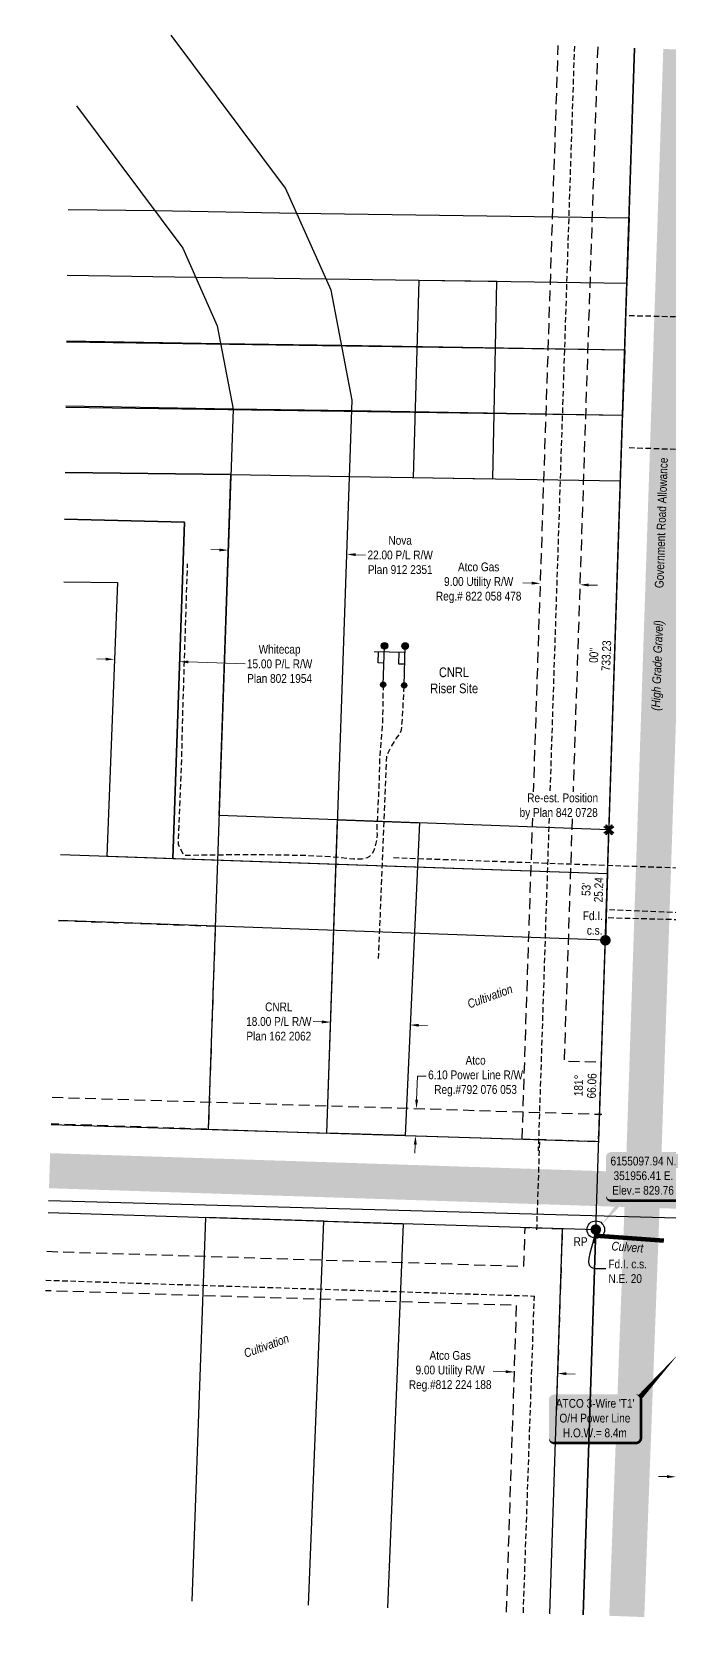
# Model space of a CAD drawing. Extents: x 348563 to 356787, y 6145683 to 6156014.
# Drawn here: x 351760 to 352487, y 6151493 to 6153320 of the extents above; entities that cross this region are included whole.
import ezdxf
from ezdxf.enums import TextEntityAlignment as Align

# ---------------------------------------------------------------- set-up
doc = ezdxf.new("R2010")
doc.units = 0
doc.header["$LTSCALE"] = 5
doc.header["$PDMODE"] = 34
doc.header["$PDSIZE"] = 0.03
for name, pattern in [('foc-ACCESSROAD', [3.75, 2.5, -1.25]), ('foc-FLOWLINE', [3.75, 2.5, -1.25]), ('UG_PIPE', [1.875, 1.25, -0.625])]:
    doc.linetypes.add(name, pattern=pattern)
doc.layers.get('Defpoints').update_dxf_attribs({"color": 9})
for name, color, linetype in [('35', 37, 'Continuous'), ('AS-PIPE-UG', 44, 'UG_PIPE'), ('AS-POWER', 104, 'foc-POWER'), ('AS-POWER-T', 104, 'Continuous'), ('AS-ROADS', 254, 'Continuous'), ('AS-SYMBOL', 7, 'Continuous'), ('AS-TELEPHONE', 224, 'foc-TEL'), ('AS-TELUS', 224, 'foc-TEL'), ('C-RW', 13, 'Continuous'), ('DETAIL-T', 7, 'Continuous'), ('F-EZE', 190, 'foc-FLOWLINE'), ('F-RW', 190, 'Continuous'), ('F-WS', 190, 'foc-ACCESSROAD'), ('L-BD', 7, 'Continuous'), ('L-MON', 1, 'Continuous'), ('L-ROAD-T', 7, 'Continuous'), ('L-SEC', 7, 'Continuous'), ('L-TITLEDB', 4, 'Continuous')]:
    doc.layers.add(name, color=color, linetype=linetype)
for name, color, linetype, lineweight in [('AS-GENERAL', 48, 'Continuous', 18), ('C-RW-T', 13, 'Continuous', 9), ('F-EZE-T', 190, 'Continuous', 9), ('F-RW-T', 190, 'Continuous', 9), ('F-RW-T3', 190, 'Continuous', 9), ('T-TEXT', 48, 'Continuous', 18)]:
    doc.layers.add(name, color=color, linetype=linetype, lineweight=lineweight)
doc.layers.add('AS-PIPE-AG', color=7, linetype='Continuous', true_color=0x7d00fa)
doc.styles.add('100L', font='ARIALN.TTF', dxfattribs={"height": 11})
doc.styles.add('80', font='ARIALN.TTF', dxfattribs={"height": 10})
doc.styles.add('80CG', font='ARIALN.TTF', dxfattribs={"height": 10})
doc.styles.add('80L', font='ARIALN.TTF', dxfattribs={"height": 10})
doc.styles.add('80LS', font='ARIALNI.TTF', dxfattribs={"height": 10})
doc.styles.add('foc-LtypeFont', font='ARIALN.TTF', dxfattribs={"height": 7.35})
doc.linetypes.add('foc-POWER', pattern='A,6,-1,["P",foc-LtypeFont,S=0.2,R=0,X=-0.625,Y=-0.75],-1.24,4', length=12.24)
doc.linetypes.add('foc-POWER-NOLINE', pattern='A,0,-4,["P",foc-LtypeFont,S=0.2,R=0,X=-0.625,Y=-0.75],-8.24', length=12.24)
doc.linetypes.add('foc-TEL', pattern='A,2,-1,["T",foc-LtypeFont,S=0.2,R=0,X=-0.425,Y=-0.75],-1.24,8', length=12.24)
doc.linetypes.add('foc-TEL-NOLINE', pattern='A,0,-2,["T",foc-LtypeFont,S=0.2,R=0,X=-0.425,Y=-0.75],-10.24', length=12.24)
doc.dimstyles.new('Compass 5 000', dxfattribs={"dimscale": 5, "dimtxt": 9, "dimasz": 2, "dimexe": 0.2, "dimexo": 0.0625, "dimgap": 0.5, "dimtad": 0, "dimtih": 1, "dimtoh": 1, "dimzin": 0, "dimdsep": 46, "dimtxsty": '80CG', "dimcen": 0.1, "dimse1": 1, "dimse2": 1, "dimclrd": 256, "dimclrt": 256, "dimaunit": 1, "dimadec": 4, "dimazin": 0, "dimtfac": 0.06, "dimtofl": 0, "dimtmove": 0, "dimatfit": 1, "dimfxl": 0.2, "dimtolj": 1, "dimtzin": 0, "dimlwd": -1, "dimarcsym": 0})

# ---------------------------------------------------------------- blocks, each defined once
blk = doc.blocks.new('fdia')
at = {"color": 255, "const_width": 1}
blk.add_lwpolyline([(-0.5, 0, 1), (0.5, 0, 1)], format="xyb", close=True, dxfattribs=at)
blk = doc.blocks.new('Fdiaa')
blk.add_blockref('fdia', (0, 0))
blk = doc.blocks.new('fdib')
at = {"color": 1, "const_width": 1.6}
blk.add_lwpolyline([(-0.4, 0, 1), (0.4, 0, 1)], format="xyb", close=True, dxfattribs=at)
at = {"color": 1}
blk.add_circle((0, 0), 0.8, dxfattribs=at)
blk = doc.blocks.new('Fdibb')
blk.add_blockref('fdib', (0, 0))
blk = doc.blocks.new('fdicc')
for name in ['Fdibb', 'Fdiaa']:
    blk.add_blockref(name, (0, 0))
blk = doc.blocks.new('FDI')
blk.add_blockref('fdicc', (0, 0))
blk = doc.blocks.new('RISER')
h = blk.add_hatch(color=255)
h.dxf.hatch_style = 1
edge = h.paths.add_edge_path()
edge.add_arc((0, 0), 0.7, 0, 360)
blk.add_hatch(color=13).paths.add_polyline_path([(0.58, -0.15), (-0.58, -0.15, 0.774597)])
at = {"color": 13}
blk.add_line((-0.58, -0.15), (0.58, -0.15), dxfattribs=at)
blk.add_circle((0, 0), 0.6, dxfattribs=at)
blk = doc.blocks.new('PIG')
h = blk.add_hatch(color=255)
h.dxf.hatch_style = 1
edge = h.paths.add_edge_path()
edge.add_arc((0, 0), 0.85, 0, 360)
at = {"layer": 'AS-SYMBOL'}
h = blk.add_hatch(color=13, dxfattribs=at)
h.dxf.hatch_style = 1
h.paths.add_polyline_path([(-0.1, 0, 1), (-0.55, 0, 1)])
h = blk.add_hatch(color=13, dxfattribs=at)
h.dxf.hatch_style = 1
h.paths.add_polyline_path([(0.1, 0, 1), (0.55, 0, 1)])
at = {"layer": 'AS-SYMBOL', "color": 13}
for centre, radius in [((0, 0), 0.75), ((-0.33, 0), 0.225), ((0.33, 0), 0.225)]:
    blk.add_circle(centre, radius, dxfattribs=at)
blk = doc.blocks.new('*D562')
at = {"layer": 'Defpoints', "color": 0, "transparency": 16777216}
for p in [(352498.2, 6151785.8), (352600.6, 6151782.4), (352596.8, 6151668.5)]:
    blk.add_point(p, dxfattribs=at)
at = {"layer": 'F-RW-T', "transparency": 16777216}
for p, q in [((352484.5, 6151672.2), (352474.5, 6151672.5)), ((352606.8, 6151668.1), (352816.3, 6151661.2))]:
    blk.add_line(p, q, dxfattribs=at)
for points in [[(352484.5, 6151673.9), (352484.4, 6151670.5), (352494.5, 6151671.9)], [(352606.9, 6151669.8), (352606.8, 6151666.5), (352596.8, 6151668.5)]]:
    blk.add_solid(points, dxfattribs=at)
at = {"layer": 'F-RW-T', "transparency": 16777216, "insert": (352875.9, 6151661.2), "char_height": 10, "attachment_point": 5, "style": '80CG'}
blk.add_mtext('\\A1;ATCO\\P20.00 Power Line R/W\\PReg.# 792 083 747', dxfattribs=at)
blk = doc.blocks.new('*D563')
at = {"layer": 'C-RW-T', "transparency": 16777216}
for p, q in [((352090.8, 6152190.9), (352080.8, 6152191.3)), ((352201.2, 6152187.1), (352211.2, 6152186.7))]:
    blk.add_line(p, q, dxfattribs=at)
for points in [[(352090.9, 6152192.6), (352090.7, 6152189.2), (352100.8, 6152190.6)], [(352201.3, 6152188.7), (352201.2, 6152185.4), (352191.2, 6152187.4)]]:
    blk.add_solid(points, dxfattribs=at)
at = {"layer": 'Defpoints', "color": 0, "transparency": 16777216}
for p in [(352100.8, 6152190.6), (352099.8, 6152161.1), (352190.2, 6152158)]:
    blk.add_point(p, dxfattribs=at)
at = {"layer": 'C-RW-T', "transparency": 16777216, "insert": (352041.7, 6152191.3), "char_height": 10, "attachment_point": 5, "style": '80CG'}
blk.add_mtext('\\A1;CNRL\\P18.00 P/L R/W\\PPlan 162 2062', dxfattribs=at)
blk = doc.blocks.new('*D564')
at = {"layer": 'Defpoints', "color": 0, "transparency": 16777216}
for p in [(351983.9, 6152725.4), (352119.2, 6152720.7), (352119.3, 6152724.3)]:
    blk.add_point(p, dxfattribs=at)
at = {"layer": 'F-RW-T', "transparency": 16777216}
for p, q in [((351974.1, 6152729.3), (351964.1, 6152729.7)), ((352129.3, 6152723.9), (352140.5, 6152723.5))]:
    blk.add_line(p, q, dxfattribs=at)
for points in [[(351974.1, 6152731), (351974, 6152727.7), (351984.1, 6152729)], [(352129.4, 6152725.6), (352129.3, 6152722.3), (352119.3, 6152724.3)]]:
    blk.add_solid(points, dxfattribs=at)
at = {"layer": 'F-RW-T', "transparency": 16777216, "insert": (352180.1, 6152723.5), "char_height": 10, "attachment_point": 5, "style": '80CG'}
blk.add_mtext('\\A1;Nova\\P22.00 P/L R/W\\PPlan 912 2351', dxfattribs=at)
blk = doc.blocks.new('*D567')
at = {"layer": 'Defpoints', "color": 0, "transparency": 16777216}
for p in [(351854.2, 6152602.5), (351928.6, 6152601.9), (351928.6, 6152600)]:
    blk.add_point(p, dxfattribs=at)
at = {"layer": 'F-RW-T', "transparency": 16777216}
for p, q in [((351844.3, 6152604.7), (351834.3, 6152605.1)), ((351938.6, 6152601.5), (352003.5, 6152599.3))]:
    blk.add_line(p, q, dxfattribs=at)
for points in [[(351844.4, 6152606.4), (351844.2, 6152603.1), (351854.3, 6152604.4)], [(351938.7, 6152603.2), (351938.6, 6152599.9), (351928.6, 6152601.9)]]:
    blk.add_solid(points, dxfattribs=at)
at = {"layer": 'F-RW-T', "transparency": 16777216, "insert": (352042.6, 6152599.3), "char_height": 10, "attachment_point": 5, "style": '80CG'}
blk.add_mtext('\\A1;Whitecap\\P15.00 P/L R/W\\PPlan 802 1954', dxfattribs=at)
blk = doc.blocks.new('*D568')
at = {"layer": 'Defpoints', "color": 0, "transparency": 16777216}
for p in [(352340.1, 6152691.1), (352340.4, 6152699.1), (352385.3, 6152697.7)]:
    blk.add_point(p, dxfattribs=at)
at = {"layer": 'F-RW-T', "transparency": 16777216}
for p, q in [((352330.1, 6152691.5), (352320.1, 6152691.8)), ((352395, 6152689.3), (352405, 6152689))]:
    blk.add_line(p, q, dxfattribs=at)
for points in [[(352330.2, 6152693.1), (352330, 6152689.8), (352340.1, 6152691.1)], [(352395.1, 6152691), (352395, 6152687.6), (352385, 6152689.6)]]:
    blk.add_solid(points, dxfattribs=at)
at = {"layer": 'F-RW-T', "transparency": 16777216, "insert": (352269.6, 6152691.8), "char_height": 10, "attachment_point": 5, "style": '80CG'}
blk.add_mtext('\\A1;Atco Gas\\P9.00 Utility R/W\\PReg.# 822 058 478 ', dxfattribs=at)
blk = doc.blocks.new('*D569')
at = {"layer": 'Defpoints', "color": 0, "transparency": 16777216}
for p in [(352310.4, 6151791.5), (352309.7, 6151771.7), (352358.9, 6151770.1)]:
    blk.add_point(p, dxfattribs=at)
at = {"layer": 'F-EZE-T', "transparency": 16777216}
for p, q in [((352300.4, 6151791.9), (352286.1, 6151792.3)), ((352369.6, 6151789.6), (352379.6, 6151789.2))]:
    blk.add_line(p, q, dxfattribs=at)
for points in [[(352300.4, 6151793.5), (352300.3, 6151790.2), (352310.4, 6151791.5)], [(352369.7, 6151791.2), (352369.5, 6151787.9), (352359.6, 6151789.9)]]:
    blk.add_solid(points, dxfattribs=at)
at = {"layer": 'F-EZE-T', "transparency": 16777216, "insert": (352237.1, 6151792.3), "char_height": 10, "attachment_point": 5, "style": '80CG'}
blk.add_mtext('\\A1;Atco Gas\\P9.00 Utility R/W\\PReg.#812 224 188', dxfattribs=at)
blk = doc.blocks.new('*D570')
at = {"layer": 'Defpoints', "color": 0, "transparency": 16777216}
for p in [(352198.6, 6152092.1), (352224, 6152091.3), (352223.1, 6152060.2)]:
    blk.add_point(p, dxfattribs=at)
at = {"layer": 'F-RW-T3', "transparency": 16777216}
for p, q in [((352198.9, 6152102.1), (352199.7, 6152129)), ((352199.7, 6152129), (352209.7, 6152129)), ((352197.3, 6152051), (352197, 6152041))]:
    blk.add_line(p, q, dxfattribs=at)
for points in [[(352197.2, 6152102.1), (352200.6, 6152102), (352198.6, 6152092.1)], [(352195.6, 6152051.1), (352199, 6152051), (352197.6, 6152061)]]:
    blk.add_solid(points, dxfattribs=at)
at = {"layer": 'F-RW-T3', "transparency": 16777216, "insert": (352266.1, 6152129), "char_height": 10, "attachment_point": 5, "style": '80CG'}
blk.add_mtext('\\A1;Atco\\P6.10 Power Line R/W\\PReg.#792 076 053', dxfattribs=at)
blk = doc.blocks.new('*U586')
at = {"layer": '35', "color": 3}
blk.add_circle((0, 0), 10, dxfattribs=at)
at = {"layer": '35', "color": 3, "style": '80'}
blk.add_attdef('RP_001', (-25.3, -18.7), '', height=10, dxfattribs=at)
blk = doc.blocks.new('*U587')
h = blk.add_hatch(color=254)
edge = h.paths.add_edge_path()
edge.add_line((-36.5, -28.5), (36.5, -28.5))
edge.add_arc((36.5, -22.5), 6, 270, 360)
edge.add_line((42.5, -22.5), (42.5, 21))
edge.add_arc((36.5, 21), 6, 0, 90)
edge.add_line((36.5, 27), (-36.5, 27))
edge.add_arc((-36.5, 21), 6, 90, 180)
edge.add_line((-42.5, 21), (-42.5, -22.5))
edge.add_arc((-36.5, -22.5), 6, 180, 270)
at = {"color": 1, "flags": 128}
blk.add_lwpolyline([(-36.5, -28.5, 3, 3, 0), (36.5, -28.5, 3, 3, 0.414214), (42.5, -22.5, 3, 3, 0), (42.5, 21, 3, 0, 0.414214), (36.5, 27, 0, 0, 0), (-36.5, 27, 0, 0, 0.414214), (-42.5, 21, 0, 0, 0), (-42.5, -22.5, 0, 3, 0.414214)], format="xyseb", close=True, dxfattribs=at)
blk.add_lwpolyline([(-49.5, -58.2, 0, 10, 0), (0, 0, 5, 5, 0)], format="xyseb", dxfattribs=at)
at = {"color": 1, "style": '80'}
blk.add_attdef('ENTER_TEXT_001', (-36, -5), '', height=10, dxfattribs=at)
blk = doc.blocks.new('TEMP')
h = blk.add_hatch(color=255)
h.dxf.hatch_style = 1
h.paths.add_polyline_path([(0, 0.25), (-0.67, 1.15), (-0.67, 0.67), (-1.15, 0.67), (-0.25, 0), (-1.15, -0.67), (-0.67, -0.67), (-0.67, -1.15), (0, -0.25), (0.67, -1.15), (0.67, -0.67), (1.15, -0.67), (0.25, 0), (1.15, 0.67), (0.67, 0.67), (0.67, 1.15)])
h.paths.add_polyline_path([(0.57, 0.85), (0.57, 0.57), (0.85, 0.57), (0.08, 0), (0.85, -0.57), (0.57, -0.57), (0.57, -0.85), (0, -0.08), (-0.57, -0.85), (-0.57, -0.57), (-0.85, -0.57), (-0.08, 0), (-0.85, 0.57), (-0.57, 0.57), (-0.57, 0.85), (0, 0.08)], flags=16)
h = blk.add_hatch(color=1)
h.dxf.hatch_style = 1
h.paths.add_polyline_path([(0, 0.08), (-0.57, 0.85), (-0.57, 0.57), (-0.85, 0.57), (-0.08, 0), (-0.85, -0.57), (-0.57, -0.57), (-0.57, -0.85), (0, -0.08), (0.57, -0.85), (0.57, -0.57), (0.85, -0.57), (0.08, 0), (0.85, 0.57), (0.57, 0.57), (0.57, 0.85)])
at = {"color": 1}
for p, q in [((-0.08, 0), (0.08, 0)), ((0, 0.08), (0, -0.08))]:
    blk.add_line(p, q, dxfattribs=at)
at = {"color": 255, "flags": 128}
blk.add_lwpolyline([(-0.25, 0), (-1.15, 0.67), (-0.67, 0.67), (-0.67, 1.15), (0, 0.25), (0.67, 1.15), (0.67, 0.67), (1.15, 0.67), (0.25, 0), (1.15, -0.67), (0.67, -0.67), (0.67, -1.15), (0, -0.25), (-0.67, -1.15), (-0.67, -0.67), (-1.15, -0.67)], close=True, dxfattribs=at)
at = {"color": 1, "flags": 128}
blk.add_lwpolyline([(-0.08, 0), (-0.85, 0.57), (-0.57, 0.57), (-0.57, 0.85), (0, 0.08), (0.57, 0.85), (0.57, 0.57), (0.85, 0.57), (0.08, 0), (0.85, -0.57), (0.57, -0.57), (0.57, -0.85), (0, -0.08), (-0.57, -0.85), (-0.57, -0.57), (-0.85, -0.57)], close=True, dxfattribs=at)
blk = doc.blocks.new('*U578')
h = blk.add_hatch(color=255)
edge = h.paths.add_edge_path()
edge.add_line((-46.5, -28.5), (46.5, -28.5))
edge.add_arc((46.5, -22.5), 6, 270, 360)
edge.add_line((52.5, -22.5), (52.5, 21))
edge.add_arc((46.5, 21), 6, 0, 90)
edge.add_line((46.5, 27), (-46.5, 27))
edge.add_arc((-46.5, 21), 6, 90, 180)
edge.add_line((-52.5, 21), (-52.5, -22.5))
edge.add_arc((-46.5, -22.5), 6, 180, 270)
at = {"color": 104, "flags": 128}
blk.add_lwpolyline([(-46.5, -28.5, 3, 3, 0), (46.5, -28.5, 3, 3, 0.414214), (52.5, -22.5, 3, 3, 0), (52.5, 21, 3, 0, 0.414214), (46.5, 27, 0, 0, 0), (-46.5, 27, 0, 0, 0.414214), (-52.5, 21, 0, 0, 0), (-52.5, -22.5, 0, 3, 0.414214)], format="xyseb", close=True, dxfattribs=at)
at = {"color": 104, "style": '80'}
blk.add_attdef('ENTER_TEXT_001', (-26.8, -4.9), '', height=10, dxfattribs=at)

msp = doc.modelspace()

# ---------------------------------------------------------------- linework, layer by layer
at = {"layer": 'AS-GENERAL', "const_width": 4.999, "flags": 128}
msp.add_lwpolyline([(352480.797, 6151941.363), (352403.012, 6151947.038)], dxfattribs=at)
at = {"layer": 'AS-PIPE-AG', "flags": 128}
for points in [[(352160.632, 6152575.533), (352162.112, 6152619.893)], [(352184.667, 6152574.768), (352185.722, 6152619.713)], [(352185.551, 6152612.461), (352150.302, 6152613.213)], [(352161.468, 6152600.092), (352154.985, 6152600.393), (352155.298, 6152613.106)], [(352185.235, 6152598.945), (352178.737, 6152599.148), (352179.024, 6152612.6)]]:
    msp.add_lwpolyline(points, dxfattribs=at)
at = {"layer": 'AS-PIPE-UG', "flags": 128}
for points in [[(352378.695, 6153304.153), (352337.449, 6152043.78)], [(352441.092, 6152996.758), (352537.742, 6152994.608), (352633.237, 6152994.253), (352793.537, 6152994.248), (352860.117, 6152985.023), (352894.952, 6152961.513), (352951.692, 6152915.973), (353049.632, 6152826.443), (353175.507, 6152716.358), (353287.212, 6152625.243), (353327.297, 6152592.973), (353359.097, 6152567.453), (353383.632, 6152560.173)], [(352441.057, 6152846.048), (352568.872, 6152841.973), (352672.092, 6152843.378), (352756.592, 6152841.668), (352781.272, 6152835.288), (352810.937, 6152818.838), (352873.377, 6152767.533), (352985.632, 6152671.893), (353106.502, 6152569.583), (353163.967, 6152522.998), (353203.072, 6152492.343), (353253.382, 6152454.043), (353291.462, 6152431.433), (353314.882, 6152421.338), (353364.287, 6152413.203), (353396.317, 6152414.248)], [(352418.682, 6152319.023), (352561.612, 6152313.343), (352666.517, 6152307.238), (352738.332, 6152302.393), (352786.517, 6152310.068), (352823.362, 6152325.223), (352852.237, 6152341.623), (352889.342, 6152369.223), (352956.322, 6152438.698), (353033.102, 6152525.263), (353091.147, 6152590.913), (353163.882, 6152672.223), (353245.052, 6152762.723)], [(352160.632, 6152575.533), (352159.942, 6152531.533), (352156.532, 6152489.558), (352155.952, 6152462.488), (352153.472, 6152412.363), (352153.707, 6152404.763), (352153.637, 6152399.638), (352152.327, 6152394.783), (352151.157, 6152390.178), (352149.792, 6152385.858), (352148.177, 6152382.703), (352145.287, 6152379.558), (352142.297, 6152378.053), (352136.557, 6152376.523), (352132.247, 6152376.408), (352127.032, 6152376.498), (352102.747, 6152379.058), (352072.732, 6152380.648), (352008.292, 6152381.658), (351933.347, 6152380.748), (351927.267, 6152393.293), (351930.877, 6152483.768), (351932.487, 6152551.268), (351937.672, 6152713.308)], [(352155.362, 6152263.138), (352157.497, 6152311.508), (352164.877, 6152495.193), (352170.582, 6152505.728), (352175.682, 6152514.038), (352179.867, 6152519.483), (352181.502, 6152524.053), (352182.717, 6152536.013), (352184.667, 6152574.768)], [(353368.502, 6152331.918), (353272.227, 6152336.668), (353172.412, 6152340.253), (353009.967, 6152346.468), (352831.387, 6152356.138), (352707.052, 6152360.958), (352506.807, 6152366.008), (352170.927, 6152378.038)], [(352750.371, 6151501.605), (352756.127, 6151913.553), (352756.682, 6152047.513), (352762.167, 6152161.803), (352768.867, 6152239.743), (352773.797, 6152294.193), (352595.727, 6152304.588), (352500.752, 6152307.288), (352415.562, 6152309.498)], [(352338.867, 6152053.657), (352338.864, 6152053.593), (352338.842, 6152052.908), (352338.703, 6152048.673), (352335.581, 6151953.273)], [(351775.982, 6151896.258), (352333.125, 6151878.18)], [(352320.532, 6151516.86), (352333.125, 6151878.18)]]:
    msp.add_lwpolyline(points, dxfattribs=at)
at = {"layer": 'AS-POWER', "linetype": 'foc-POWER-NOLINE', "flags": 128}
msp.add_lwpolyline([(351782.192, 6152073.794), (352405.813, 6152054.305)], dxfattribs=at)
at = {"layer": 'AS-POWER-T', "flags": 128}
msp.add_lwpolyline([(352498.561, 6151813.428, 0, 5.998, 0), (352453.165, 6151762.449, 0, 0, 0)], format="xyseb", dxfattribs=at)
at = {"layer": 'AS-ROADS', "const_width": 39.99, "flags": 128}
for points in [[(352438.441, 6151512.675), (352457.193, 6152013.88), (352500.097, 6153300.145)], [(351780.351, 6152021.174), (352463.213, 6151998.919), (353586.47, 6151959.641)]]:
    msp.add_lwpolyline(points, dxfattribs=at)
at = {"layer": 'AS-TELEPHONE', "flags": 128}
msp.add_lwpolyline([(351779.031, 6151987.018), (352578.127, 6151965.133), (352910.877, 6151953.483), (353585.254, 6151928.1)], dxfattribs=at)
at = {"layer": 'AS-TELUS', "linetype": 'foc-TEL-NOLINE'}
msp.add_line((352403.152, 6151953.983), (352447.354, 6153301.886), dxfattribs=at)
at = {"layer": 'AS-TELUS', "flags": 128}
msp.add_lwpolyline([(352388.74, 6151514.439), (352403.152, 6151953.983)], dxfattribs=at)
at = {"layer": 'C-RW', "flags": 128}
for points in [[(352438.65, 6153033.38), (352095.766, 6153038.196), (351946.979, 6153040.275), (351800.546, 6153042.422)], [(352201.438, 6153036.712), (352194.985, 6152811.851), (352285.915, 6152810.392), (352290.18, 6153035.465), (352201.438, 6153036.712)], [(351799.691, 6152967.86), (351975.207, 6152964.945), (352113.351, 6152963.02), (352436.162, 6152957.717)], [(351797.967, 6152817.616), (351987.04, 6152815.318), (352122.229, 6152813.019), (352431.24, 6152808.059), (352433.7, 6152882.871), (352124.988, 6152887.915), (351989.608, 6152889.799), (351798.837, 6152893.407)], [(351797.356, 6152764.346), (351934.03, 6152760.841), (351921.035, 6152377.477), (352416.51, 6152360.148), (352418.149, 6152409.986), (351973.631, 6152426.496), (351987.04, 6152815.318), (351797.967, 6152817.616)], [(352108.819, 6152421.475), (352202.105, 6152418.01), (352185.782, 6152061.381), (352096.409, 6152064.167), (352108.819, 6152421.475)], [(352075.49, 6151525.556), (352093.088, 6151963.497), (352183.62, 6151960.668), (352165.542, 6151522.36)]]:
    msp.add_lwpolyline(points, dxfattribs=at)
at = {"layer": 'F-EZE', "flags": 128}
for points in [[(352319.159, 6152057.224), (352360.353, 6153304.759)], [(352405.305, 6153303.275), (352367.102, 6152146.335), (352409.434, 6152145.013), (352405.813, 6152054.305), (352319.159, 6152057.224)], [(351783.285, 6152105.05), (352409.86, 6152085.481)], [(351777.134, 6151929.181), (352321.076, 6151912.193), (352322.643, 6151956.323), (352365.012, 6151955.038), (352362.09, 6151865.912), (352358.221, 6151747.938)], [(352301.301, 6151517.542), (352312.884, 6151867.449), (351775.562, 6151884.231)]]:
    msp.add_lwpolyline(points, dxfattribs=at)
at = {"layer": 'F-RW', "flags": 128}
for points in [[(351811.15, 6153235.949), (351932.378, 6153073.427), (351971.408, 6152984.815), (351989.608, 6152889.799), (351961.283, 6152068.379), (352096.409, 6152064.167), (352125.453, 6152900.371), (352101.374, 6153025.484), (352049.528, 6153141.849), (351919.032, 6153316.538)], [(351801.409, 6153117.59), (351900.282, 6153116.455), (352062.529, 6153113.606), (352441.113, 6153108.261), (352438.65, 6153033.38), (352095.766, 6153038.196), (351946.979, 6153040.275), (351800.546, 6153042.422)], [(351799.678, 6152966.703), (352436.162, 6152957.717), (352433.7, 6152882.871), (351798.818, 6152891.784)], [(351796.535, 6152692.81), (351857.623, 6152691.991), (351845.784, 6152380.109), (351921.035, 6152377.477), (351934.03, 6152760.841), (351797.356, 6152764.346)], [(351792.969, 6152381.956), (352416.51, 6152360.148)], [(352416.51, 6152360.148), (352414.097, 6152283.998), (351790.332, 6152306.546)], [(352075.495, 6151525.556), (352093.088, 6151963.497), (351958.025, 6151967.718), (351942.501, 6151530.275)]]:
    msp.add_lwpolyline(points, dxfattribs=at)
at = {"layer": 'F-WS', "flags": 128}
msp.add_lwpolyline([(351790.332, 6152306.546), (351969.273, 6152300.078), (351961.283, 6152068.379), (351782.219, 6152074.565)], dxfattribs=at)
at = {"layer": 'L-SEC'}
for p, q in [((352406.458, 6152054.503), (352447.48, 6153301.882)), ((351782.197, 6152073.962), (352406.458, 6152054.503)), ((351778.682, 6151973.452), (352403.152, 6151953.983)), ((352403.152, 6151953.983), (352388.74, 6151514.439))]:
    msp.add_line(p, q, dxfattribs=at)
at = {"layer": 'L-TITLEDB', "flags": 128}
msp.add_lwpolyline([(352350.609, 6151515.792), (352365.012, 6151955.038)], dxfattribs=at)

# ---------------------------------------------------------------- block references
at = {"xscale": 0.99974337, "yscale": 0.99974337, "zscale": 0.99974337}
msp.add_blockref('*U586', (352403.152, 6151953.983), dxfattribs=at).add_auto_attribs({'RP_001': 'RP'})
at = {"layer": 'AS-POWER-T'}
ref = msp.add_blockref('*U578', (352402.178, 6151738.919), dxfattribs=dict(at, xscale=0.9994840965544196, yscale=0.9994840965544196, zscale=0.9994840965544196))
ref.add_attrib('ENTER_TEXT_001', "ATCO 3-Wire 'T1'", (352357.645, 6151750.754), dxfattribs={"layer": '0', "color": 104, "height": 9.99484, "style": '80'})
ref.add_attrib('ENTER_TEXT_002', 'O/H Power Line', (352361.729, 6151733.918), dxfattribs={"layer": '0', "color": 104, "height": 9.99484, "style": '80'})
ref.add_attrib('ENTER_TEXT_003', 'H.O.W.= 8.4m', (352365.676, 6151717.083), dxfattribs={"layer": '0', "color": 104, "height": 9.99484, "style": '80'})
at = {"layer": 'AS-SYMBOL', "xscale": 4.998716849999971, "yscale": 4.998716849999971, "zscale": 4.998716849999971}
for name, p in [('PIG', (352162.112, 6152619.893)), ('PIG', (352185.722, 6152619.713)), ('RISER', (352160.632, 6152575.533)), ('RISER', (352184.667, 6152574.768))]:
    msp.add_blockref(name, p, dxfattribs=at)
at = {"layer": 'DETAIL-T'}
ref = msp.add_blockref('*U587', (352457.206, 6152015.419), dxfattribs=dict(at, xscale=0.99974337, yscale=0.99974337, zscale=0.99974337))
ref.add_attrib('ENTER_TEXT_001', '6155097.94 N.', (352419.921, 6152027.188), dxfattribs={"layer": '0', "color": 1, "height": 9.99743, "style": '80'})
ref.add_attrib('ENTER_TEXT_002', '351956.41 E.', (352423.395, 6152010.485), dxfattribs={"layer": '0', "color": 1, "height": 9.99743, "style": '80'})
ref.add_attrib('ENTER_TEXT_003', 'Elev.= 829.76', (352421.84, 6151993.782), dxfattribs={"layer": '0', "color": 1, "height": 9.99743, "style": '80'})
at = {"layer": 'L-MON', "xscale": 4.998716849999971, "yscale": 4.998716849999971, "zscale": 4.998716849999971}
for p in [(352414.097, 6152283.998), (352403.152, 6151953.983)]:
    msp.add_blockref('FDI', p, dxfattribs=at)

# ---------------------------------------------------------------- texts
at = {"layer": 'C-RW-T', "insert": (352213.806, 6152595.245), "char_height": 10.99445, "attachment_point": 1, "style": '100L'}
msp.add_mtext_dynamic_manual_height_columns('\\pi10.496;CNRL\\P\\pi0.559;Riser Site', width=54.19285, gutter_width=55.013, heights=[0], dxfattribs=at)
at = {"layer": 'L-BD', "style": '80L'}
for s, p in [("00''", (352400.858, 6152609.066)), ('733.23', (352415.097, 6152608.597)), ("53'", (352392.16, 6152342.126)), ('25.24', (352406.399, 6152341.657)), ('181°', (352383.554, 6152118.465)), ('66.06', (352398.542, 6152117.972))]:
    msp.add_text(s, height=9.9974, rotation=88.1164, dxfattribs=at).set_placement(p, align=Align.MIDDLE)
at = {"layer": 'L-MON', "attachment_point": 1, "style": '80L'}
for s, width, insert, char_height in [('\\pi1.0669;Fd.I.\\P\\pi5.6416;c.s.', 22.03835, (352387.285, 6152317.03), 9.99484), ('Fd.I. c.s.\\PN.E. 20', 44.3177, (352417.553, 6151919.733), 9.9948)]:
    msp.add_mtext_dynamic_manual_height_columns(s, width=width, gutter_width=50, heights=[0], dxfattribs=dict(at, insert=insert, char_height=char_height))
at = {"layer": 'L-ROAD-T', "style": '80L'}
msp.add_text('Government Road Allowance', height=9.99496, rotation=88.108701, dxfattribs=at).set_placement((352477.841, 6152760.222), align=Align.MIDDLE_CENTER)
at = {"layer": 'T-TEXT', "style": '80LS'}
for s, rotation, p in [('(High Grade Gravel)', 88.108701, (352473.091, 6152597.476)), ('Cultivation', 20, (352282.413, 6152220.072)), ('Cultivation', 20, (352027.46, 6151821.46))]:
    msp.add_text(s, height=9.99496, rotation=rotation, dxfattribs=at).set_placement(p, align=Align.MIDDLE_CENTER)
at = {"layer": 'T-TEXT', "insert": (352439.567, 6151939.056), "char_height": 9.9974, "width": 36.81633, "attachment_point": 2, "rotation": 355.827236, "style": '80LS'}
msp.add_mtext('Culvert', dxfattribs=at)

# ---------------------------------------------------------------- dimensions: what is measured, and where the dimension line sits
at = {"layer": 'C-RW-T'}
dim = msp.add_linear_dim(base=(352100.798, 6152190.558), p1=(352190.196, 6152157.97), p2=(352099.775, 6152161.111), angle=178.01063, text='CNRL\\P18.00 P/L R/W\\PPlan 162 2062', dimstyle='Compass 5 000', dxfattribs=at)
dim.commit()
dim.dimension.update_dxf_attribs({"geometry": '*D563', "text_midpoint": (352041.724, 6152191.252), "dimtype": 161})
at = {"layer": 'F-EZE-T', "color": 1}
dim = msp.add_linear_dim(base=(352310.371, 6151791.528), p1=(352358.947, 6151770.058), p2=(352309.714, 6151771.688), angle=178.104168, text='Atco Gas\\P9.00 Utility R/W\\PReg.#812 224 188', dimstyle='Compass 5 000', dxfattribs=at)
dim.commit()
dim.dimension.update_dxf_attribs({"geometry": '*D569', "text_midpoint": (352237.122, 6151792.332), "dimtype": 161})
at = {"layer": 'F-RW-T'}
for base, p1, p2, angle, text, picture, middle in [((352119.336, 6152724.274), (351983.938, 6152725.385), (352119.212, 6152720.687), 358.01063, 'Nova\\P22.00 P/L R/W\\PPlan 912 2351', '*D564', (352180.052, 6152723.538)), ((352596.811, 6151668.478), (352498.247, 6151785.805), (352600.582, 6151782.418), 358.104143, 'ATCO\\P20.00 Power Line R/W\\PReg.# 792 083 747', '*D562', (352875.915, 6151661.212))]:
    dim = msp.add_linear_dim(base=base, p1=p1, p2=p2, angle=angle, text=text, dimstyle='Compass 5 000', dxfattribs=at)
    dim.commit()
    dim.dimension.update_dxf_attribs({"geometry": picture, "text_midpoint": middle, "dimtype": 161})
at = {"layer": 'F-RW-T', "color": 1}
dim = msp.add_aligned_dim(p1=(352385.307, 6152697.653), p2=(352340.355, 6152699.138), distance=8.021, text='Atco Gas\\P9.00 Utility R/W\\PReg.# 822 058 478 ', dimstyle='Compass 5 000', dxfattribs=at)
dim.commit()
dim.dimension.update_dxf_attribs({"geometry": '*D568', "text_midpoint": (352269.569, 6152691.781)})
dim = msp.add_linear_dim(base=(351928.642, 6152601.88), p1=(351854.226, 6152602.503), p2=(351928.577, 6152599.982), angle=358.058648, text='Whitecap\\P15.00 P/L R/W\\PPlan 802 1954', dimstyle='Compass 5 000', dxfattribs=at)
dim.commit()
dim.dimension.update_dxf_attribs({"geometry": '*D567', "text_midpoint": (352042.613, 6152599.342), "dimtype": 161})
at = {"layer": 'F-RW-T3', "color": 1}
dim = msp.add_linear_dim(base=(352198.572, 6152092.08), p1=(352223.07, 6152060.219), p2=(352224.04, 6152091.284), angle=88.211159, text='Atco\\P6.10 Power Line R/W\\PReg.#792 076 053', dimstyle='Compass 5 000', dxfattribs=at)
dim.commit()
dim.dimension.update_dxf_attribs({"geometry": '*D570', "text_midpoint": (352266.088, 6152128.963), "dimtype": 161})

# ---------------------------------------------------------------- leaders
at = {"layer": 'L-MON', "path_type": 1}
msp.add_leader([(352401.663, 6151948.378), (352397.813, 6151910.939), (352414.589, 6151909.627)], dimstyle='Compass 5 000', override={"dimgap": 0.5, "dimtad": 0}, dxfattribs=at)

# ---------------------------------------------------------------- next in the draw order: texts
at = {"layer": 'L-MON', "insert": (352315.425, 6152451.493), "char_height": 9.99484, "width": 88.71724, "attachment_point": 1, "style": '80L', "bg_fill": 3, "box_fill_scale": 1.15, "bg_fill_color": 256, "bg_fill_true_color": 256, "bg_fill_transparency": 0}
msp.add_mtext('\\pi9.5766;Re-est. Position\\P\\pi0.82945;by Plan 842 0728', dxfattribs=at)

# ---------------------------------------------------------------- next in the draw order: block references
at = {"layer": 'L-MON', "xscale": 4.998716849999976, "yscale": 4.998716849999976, "zscale": 4.998716849999976}
msp.add_blockref('TEMP', (352418.149, 6152409.986), dxfattribs=at)

doc.saveas('drawing.dxf')
